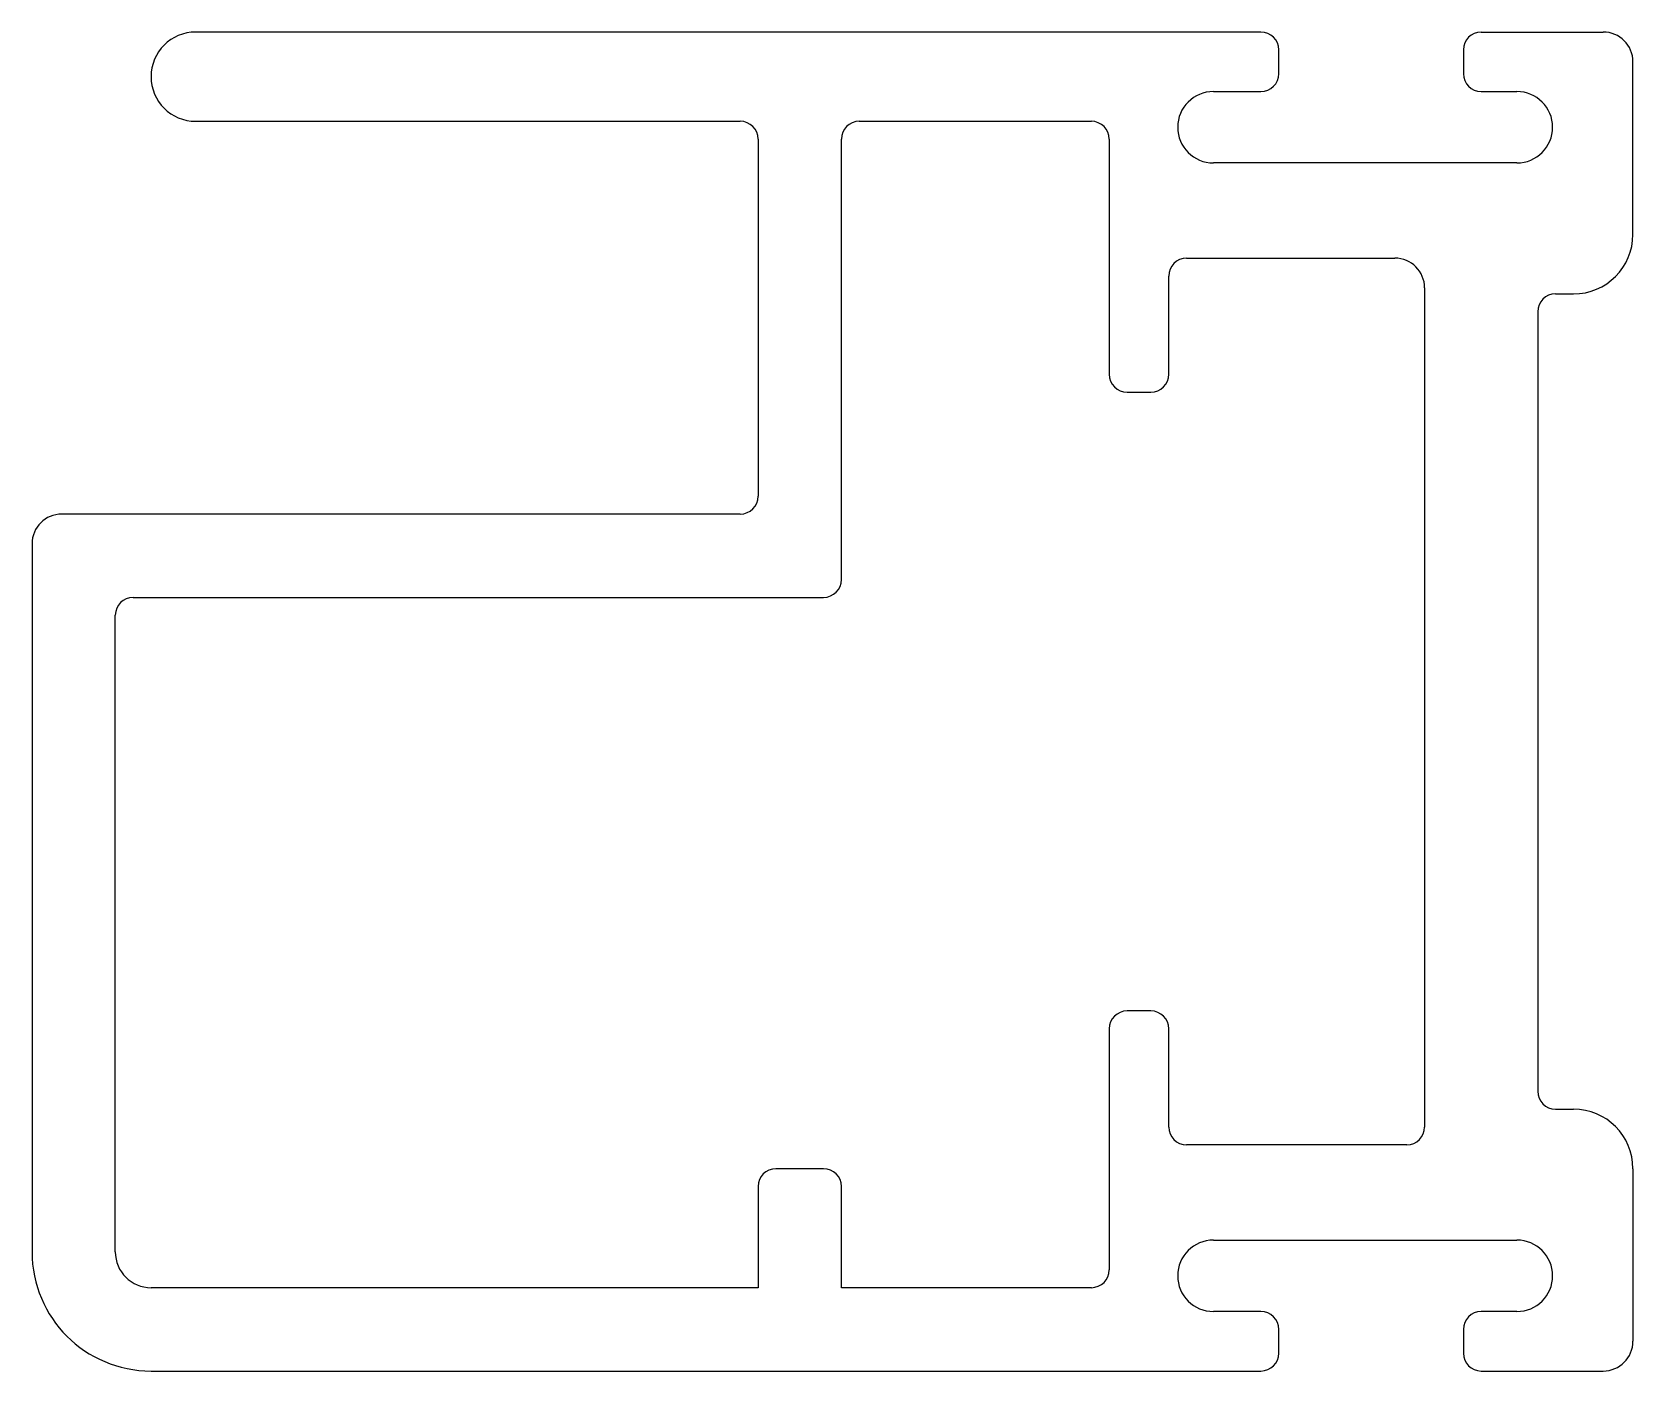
# Model space of a CAD drawing. Extents: x 288.6 to 315.5, y 796.4 to 818.9.
import ezdxf

# ---------------------------------------------------------------- set-up
doc = ezdxf.new("R2010")
doc.units = 0
doc.layers.get('0').update_dxf_attribs({"linetype": 'CONTINUOUS'})

msp = doc.modelspace()

# ---------------------------------------------------------------- linework, layer by layer
for p, q in [((309.239, 818.889), (291.339, 818.889)), ((312.939, 818.889), (314.989, 818.889)), ((309.539, 818.189), (309.539, 818.589)), ((312.639, 818.589), (312.639, 818.189)), ((315.489, 815.489), (315.489, 818.389)), ((308.439, 817.889), (309.239, 817.889)), ((312.939, 817.889), (313.539, 817.889)), ((291.339, 817.389), (300.489, 817.389)), ((302.489, 817.389), (306.389, 817.389)), ((300.789, 817.089), (300.789, 811.089)), ((302.189, 809.689), (302.189, 817.089)), ((306.689, 817.089), (306.689, 813.139)), ((313.539, 816.689), (308.439, 816.689)), ((307.989, 815.089), (311.489, 815.089)), ((307.689, 813.139), (307.689, 814.789)), ((311.989, 814.589), (311.989, 800.489)), ((314.189, 814.489), (314.489, 814.489)), ((313.889, 814.189), (313.889, 801.089)), ((306.989, 812.839), (307.389, 812.839)), ((300.489, 810.789), (289.089, 810.789)), ((288.589, 810.289), (288.589, 798.389)), ((290.289, 809.389), (301.889, 809.389)), ((289.989, 798.389), (289.989, 809.089)), ((307.389, 802.439), (306.989, 802.439)), ((306.689, 802.139), (306.689, 798.089)), ((307.689, 800.489), (307.689, 802.139)), ((314.189, 800.789), (314.489, 800.789)), ((311.689, 800.189), (307.989, 800.189)), ((301.889, 799.789), (301.089, 799.789)), ((315.489, 799.789), (315.489, 796.889)), ((300.789, 799.489), (300.789, 797.789)), ((302.189, 797.789), (302.189, 799.489)), ((308.439, 798.589), (313.539, 798.589)), ((300.789, 797.789), (290.589, 797.789)), ((306.389, 797.789), (302.189, 797.789)), ((309.239, 797.389), (308.439, 797.389)), ((313.539, 797.389), (312.939, 797.389)), ((309.539, 796.689), (309.539, 797.089)), ((312.639, 797.089), (312.639, 796.689)), ((290.589, 796.389), (309.239, 796.389)), ((312.939, 796.389), (314.989, 796.389))]:
    msp.add_line(p, q)
for centre, radius, start, end in [((291.339, 818.139), 0.75, 90, 270), ((309.239, 818.589), 0.3, 0, 90), ((312.939, 818.589), 0.3, 90, 180), ((314.989, 818.389), 0.5, 0, 90), ((309.239, 818.189), 0.3, 270, 0), ((312.939, 818.189), 0.3, 180, 270), ((308.439, 817.289), 0.6, 90, 270), ((313.539, 817.289), 0.6, 270, 90), ((300.489, 817.089), 0.3, 0, 90), ((302.489, 817.089), 0.3, 90, 180), ((306.389, 817.089), 0.3, 0, 90), ((314.489, 815.489), 1, 270, 0), ((307.989, 814.789), 0.3, 90, 180), ((311.489, 814.589), 0.5, 0, 90), ((314.189, 814.189), 0.3, 90, 180), ((306.989, 813.139), 0.3, 180, 270), ((307.389, 813.139), 0.3, 270, 0), ((300.489, 811.089), 0.3, 270, 0), ((289.089, 810.289), 0.5, 90, 180), ((301.889, 809.689), 0.3, 270, 0), ((290.289, 809.089), 0.3, 90, 180), ((306.989, 802.139), 0.3, 90, 180), ((307.389, 802.139), 0.3, 0, 90), ((314.189, 801.089), 0.3, 180, 270), ((314.489, 799.789), 1, 0, 90), ((307.989, 800.489), 0.3, 180, 270), ((311.689, 800.489), 0.3, 270, 0), ((301.089, 799.489), 0.3, 90, 180), ((301.889, 799.489), 0.3, 0, 90), ((308.439, 797.989), 0.6, 90, 270), ((313.539, 797.989), 0.6, 270, 90), ((290.589, 798.389), 2, 180, 270), ((290.589, 798.389), 0.6, 180, 270), ((306.389, 798.089), 0.3, 270, 0), ((309.239, 797.089), 0.3, 0, 90), ((312.939, 797.089), 0.3, 90, 180), ((314.989, 796.889), 0.5, 270, 0), ((309.239, 796.689), 0.3, 270, 0), ((312.939, 796.689), 0.3, 180, 270)]:
    msp.add_arc(centre, radius, start, end)

doc.saveas('drawing.dxf')
